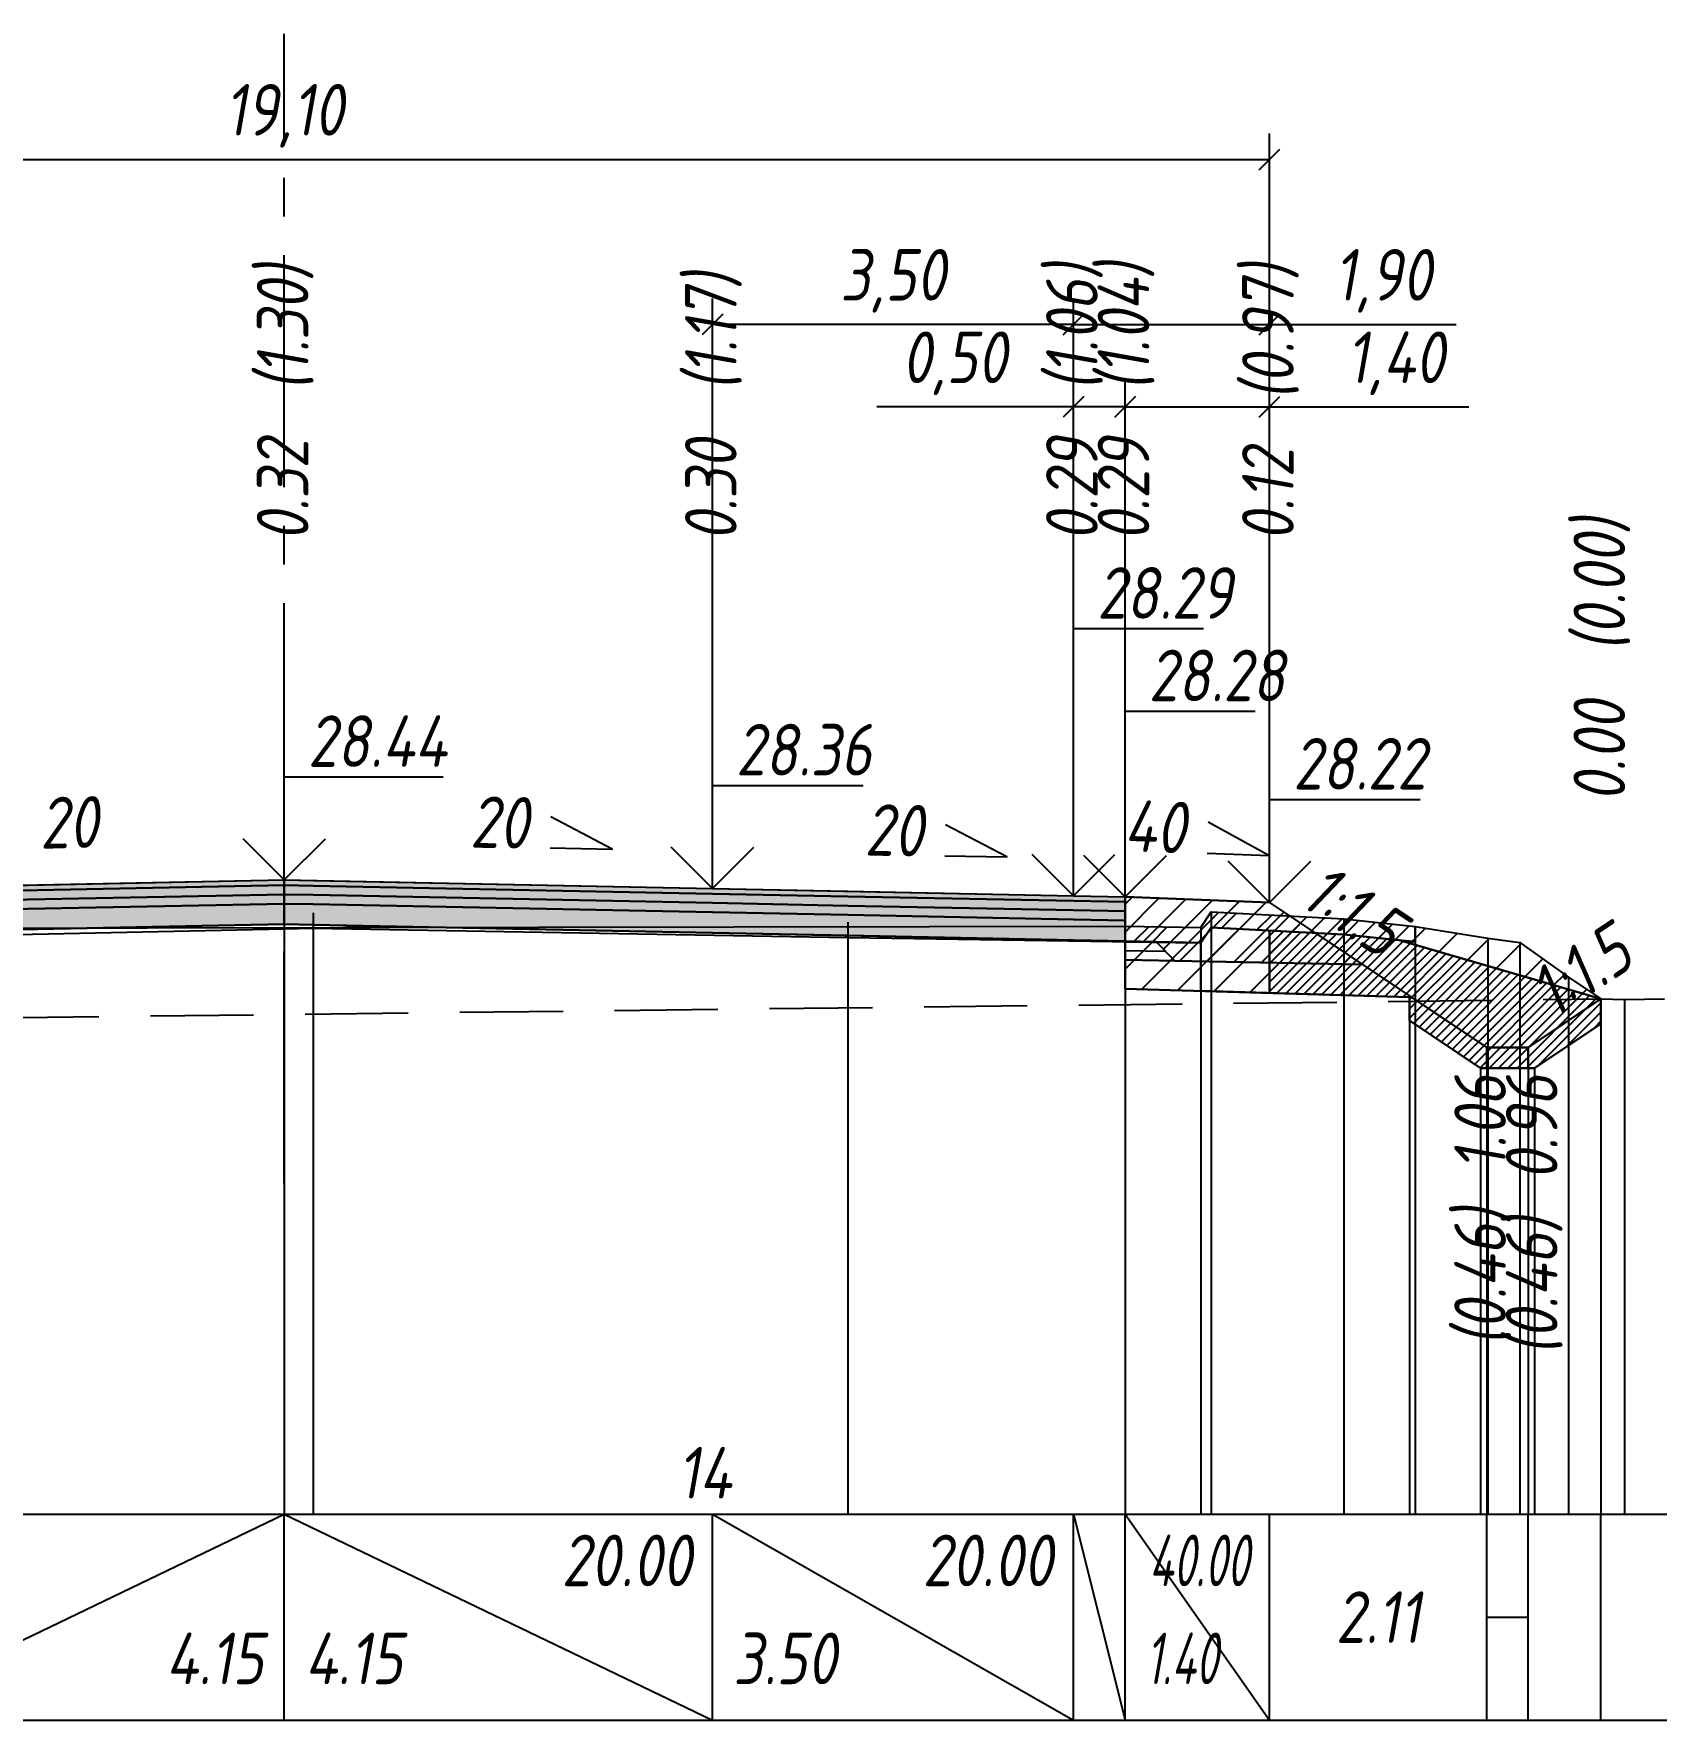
# Model space of a CAD drawing. Extents: x -717 to 1451, y -133302 to 233.
# Drawn here: x 161.1 to 239.8, y -93605 to -93523.2 of the extents above; entities that cross this region are included whole.
import ezdxf
from ezdxf.enums import TextEntityAlignment as Align

# ---------------------------------------------------------------- set-up
doc = ezdxf.new("R2010")
doc.units = 0
doc.linetypes.add('осевая2', pattern=[1.125, 0.75, -0.125, 0.125, -0.125])
doc.linetypes.add('штриховая', pattern=[0.75, 0.5, -0.25])
for name, color, linetype in [('Интерполированный поперечник', 2, 'Continuous'), ('Код_514', 1, 'Continuous'), ('Контур_0', 7, 'Continuous'), ('Контур_2521', 7, 'Continuous'), ('Контур_2564', 7, 'Continuous'), ('Контур_2660', 7, 'Continuous'), ('Контур_2665', 7, 'Continuous'), ('Контур_400', 7, 'Continuous'), ('Контур_508', 7, 'Continuous'), ('Контур_512', 7, 'Continuous'), ('Контур_513', 7, 'Continuous'), ('Контур_818', 7, 'Continuous'), ('Красный поперечник', 1, 'Continuous'), ('Объём_2501', 7, 'Continuous'), ('Объём_2564', 7, 'Continuous'), ('Объём_2650', 7, 'Continuous'), ('Объём_2660', 7, 'Continuous'), ('Объём_2663', 7, 'Continuous'), ('Объём_2664', 7, 'Continuous'), ('Объём_2665', 7, 'Continuous'), ('Ось', 1, 'осевая2'), ('Откосы', 7, 'Continuous'), ('Отметки покрытия', 7, 'Continuous'), ('Рабочие отметки', 7, 'Continuous'), ('Рабочие отметки доп.', 7, 'Continuous'), ('Слои выравнивания', 7, 'Continuous'), ('Таблица', 7, 'Continuous'), ('Уклоны проезжей части', 7, 'Continuous'), ('Черный поперечник', 3, 'Continuous')]:
    doc.layers.add(name, color=color, linetype=linetype)
for name, color, linetype, true_color in [('Контур_2540', 2, 'Continuous', 0xffff00), ('Контур_2560', 2, 'Continuous', 0xffff00), ('Контур_2561', 7, 'Continuous', 0xff8040), ('Контур_2562', 3, 'Continuous', 0x00ff00), ('Контур_2563', 7, 'Continuous', 0xff8000), ('Контур_2570', 7, 'Continuous', 0x80ff00), ('Контур_2583', 3, 'Continuous', 0x00ff00), ('Контур_2584', 3, 'Continuous', 0x00ff00), ('Контур_2725', 7, 'Continuous', 0x323232), ('Контур_2736', 4, 'Continuous', 0x00ffff), ('Контур_2737', 4, 'Continuous', 0x00ffff), ('Контур_2738', 4, 'Continuous', 0x00ffff), ('Контур_2739', 4, 'Continuous', 0x00ffff), ('Контур_2741', 4, 'Continuous', 0x00ffff), ('Контур_2742', 4, 'Continuous', 0x00ffff), ('Контур_2743', 4, 'Continuous', 0x00ffff), ('Контур_2744', 7, 'Continuous', 0xa4ffff), ('Контур_2745', 7, 'Continuous', 0xa4ffff), ('Контур_2747', 4, 'Continuous', 0x00ffff), ('Контур_2748', 4, 'Continuous', 0x00ffff), ('Контур_2749', 4, 'Continuous', 0x00ffff), ('Контур_2750', 4, 'Continuous', 0x00ffff), ('Контур_2751', 4, 'Continuous', 0x00ffff), ('Контур_2752', 4, 'Continuous', 0x00ffff), ('Контур_2760', 7, 'Continuous', 0x323232), ('Контур_2761', 7, 'Continuous', 0x323232), ('Контур_2762', 7, 'Continuous', 0x323232), ('Контур_2763', 7, 'Continuous', 0x323232), ('Контур_402', 7, 'Continuous', 0xff6464), ('Контур_703', 4, 'Continuous', 0x00ffff), ('Контур_705', 4, 'Continuous', 0x00ffff), ('Контур_707', 4, 'Continuous', 0x00ffff), ('Контур_720', 131, 'Continuous', 0xaaffff), ('Объём_2520', 7, 'Continuous', 0x80ffff), ('Объём_2540', 2, 'Continuous', 0xffff00), ('Объём_2560', 2, 'Continuous', 0xffff00), ('Объём_2561', 7, 'Continuous', 0xff8040), ('Объём_2562', 3, 'Continuous', 0x00ff00), ('Объём_2563', 7, 'Continuous', 0xff8000), ('Объём_2570', 7, 'Continuous', 0x80ff00), ('Объём_2583', 3, 'Continuous', 0x00ff00), ('Объём_2584', 3, 'Continuous', 0x00ff00), ('Объём_2594', 3, 'Continuous', 0x00ff00), ('Объём_2598', 3, 'Continuous', 0x00ff00), ('Объём_2600', 7, 'Continuous', 0x808000), ('Объём_2620', 2, 'Continuous', 0xffff00), ('Объём_2746', 2, 'Continuous', 0xffff00)]:
    doc.layers.add(name, color=color, linetype=linetype, true_color=true_color)
doc.styles.get("Standard").update_dxf_attribs({"font": 'txt', "height": 2.5})
doc.styles.add('М', font='romand.shx', dxfattribs={"width": 0.8, "oblique": 10, "height": 2.5})
doc.dimstyles.new('ISO-25', dxfattribs={"dimtxt": 2.5, "dimasz": 2.5, "dimexe": 1.25, "dimexo": 0.625, "dimtad": 1, "dimtxsty": 'Standard', "dimcen": 2.5, "dimadec": 0, "dimazin": 0, "dimtfac": 1, "dimtmove": 0, "dimatfit": 3, "dimfxl": 1, "dimarcsym": 0})

# ---------------------------------------------------------------- blocks, each defined once
blk = doc.blocks.new('_Oblique')
at = {"color": 0, "linetype": 'ByBlock', "lineweight": -2}
blk.add_line((-0.5, -0.5), (0.5, 0.5), dxfattribs=at)
blk = doc.blocks.new('*D1843')
at = {"color": 0, "lineweight": -2, "transparency": 16777216}
for p, q in [((214.033, -93564.512), (214.033, -93540.072)), ((221.033, -93564.792), (221.033, -93540.072)), ((214.033, -93541.322), (221.033, -93541.322)), ((221.033, -93541.322), (230.689, -93541.322))]:
    blk.add_line(p, q, dxfattribs=at)
at = {"layer": 'Defpoints', "color": 0, "transparency": 16777216}
for p in [(221.033, -93541.322), (214.033, -93565.137), (221.033, -93565.417)]:
    blk.add_point(p, dxfattribs=at)
at = {"color": 0, "lineweight": -2, "transparency": 16777216, "rotation": 180}
blk.add_blockref('_Oblique', (214.033, -93541.322), dxfattribs=at)
at = {"color": 0, "lineweight": -2, "transparency": 16777216}
blk.add_blockref('_Oblique', (221.033, -93541.322), dxfattribs=at)
at = {"color": 0, "transparency": 16777216, "insert": (227.149, -93539.209), "char_height": 2.5, "width": 8.75, "attachment_point": 5, "style": 'М'}
blk.add_mtext('1,40', dxfattribs=at)
blk = doc.blocks.new('*D1845')
at = {"color": 0, "lineweight": -2, "transparency": 16777216}
for p, q in [((211.533, -93564.462), (211.533, -93540.072)), ((214.033, -93564.512), (214.033, -93540.072)), ((211.533, -93541.322), (202.007, -93541.322)), ((214.033, -93541.322), (211.533, -93541.322))]:
    blk.add_line(p, q, dxfattribs=at)
at = {"layer": 'Defpoints', "color": 0, "transparency": 16777216}
for p in [(214.033, -93541.322), (211.533, -93565.087), (214.033, -93565.137)]:
    blk.add_point(p, dxfattribs=at)
at = {"color": 0, "lineweight": -2, "transparency": 16777216, "rotation": 180}
blk.add_blockref('_Oblique', (211.533, -93541.322), dxfattribs=at)
at = {"color": 0, "lineweight": -2, "transparency": 16777216}
blk.add_blockref('_Oblique', (214.033, -93541.322), dxfattribs=at)
at = {"color": 0, "transparency": 16777216, "insert": (205.768, -93539.209), "char_height": 2.5, "width": 9.16667, "attachment_point": 5, "style": 'М'}
blk.add_mtext('0,50', dxfattribs=at)
blk = doc.blocks.new('*D1847')
at = {"color": 0, "lineweight": -2, "transparency": 16777216}
for p, q in [((194.033, -93564.112), (194.033, -93536.072)), ((211.533, -93564.462), (211.533, -93536.072)), ((211.533, -93537.322), (194.033, -93537.322))]:
    blk.add_line(p, q, dxfattribs=at)
at = {"layer": 'Defpoints', "color": 0, "transparency": 16777216}
for p in [(194.033, -93537.322), (194.033, -93564.737), (211.533, -93565.087)]:
    blk.add_point(p, dxfattribs=at)
at = {"color": 0, "lineweight": -2, "transparency": 16777216, "rotation": 180}
blk.add_blockref('_Oblique', (194.033, -93537.322), dxfattribs=at)
at = {"color": 0, "lineweight": -2, "transparency": 16777216}
blk.add_blockref('_Oblique', (211.533, -93537.322), dxfattribs=at)
at = {"color": 0, "transparency": 16777216, "insert": (202.783, -93535.209), "char_height": 2.5, "width": 9.58333, "attachment_point": 5, "style": 'М'}
blk.add_mtext('3,50', dxfattribs=at)
blk = doc.blocks.new('*D1848')
at = {"color": 0, "lineweight": -2, "transparency": 16777216}
for p, q in [((211.533, -93564.462), (211.533, -93536.072)), ((221.033, -93564.792), (221.033, -93536.072)), ((211.533, -93537.322), (221.033, -93537.322)), ((221.033, -93537.322), (230.078, -93537.322))]:
    blk.add_line(p, q, dxfattribs=at)
at = {"layer": 'Defpoints', "color": 0, "transparency": 16777216}
for p in [(211.533, -93537.322), (211.533, -93565.087), (221.033, -93565.417)]:
    blk.add_point(p, dxfattribs=at)
at = {"color": 0, "lineweight": -2, "transparency": 16777216, "rotation": 180}
blk.add_blockref('_Oblique', (211.533, -93537.322), dxfattribs=at)
at = {"color": 0, "lineweight": -2, "transparency": 16777216}
blk.add_blockref('_Oblique', (221.033, -93537.322), dxfattribs=at)
at = {"color": 0, "transparency": 16777216, "insert": (226.538, -93535.209), "char_height": 2.5, "width": 8.75, "attachment_point": 5, "style": 'М'}
blk.add_mtext('1,90', dxfattribs=at)
blk = doc.blocks.new('*D1850')
at = {"color": 0, "lineweight": -2, "transparency": 16777216}
for p, q in [((125.533, -93564.792), (125.533, -93528.072)), ((221.033, -93564.792), (221.033, -93528.072)), ((125.533, -93529.322), (221.033, -93529.322))]:
    blk.add_line(p, q, dxfattribs=at)
at = {"layer": 'Defpoints', "color": 0, "transparency": 16777216}
for p in [(221.033, -93529.322), (125.533, -93565.417), (221.033, -93565.417)]:
    blk.add_point(p, dxfattribs=at)
at = {"color": 0, "lineweight": -2, "transparency": 16777216, "rotation": 180}
blk.add_blockref('_Oblique', (125.533, -93529.322), dxfattribs=at)
at = {"color": 0, "lineweight": -2, "transparency": 16777216}
blk.add_blockref('_Oblique', (221.033, -93529.322), dxfattribs=at)
at = {"color": 0, "transparency": 16777216, "insert": (173.283, -93527.209), "char_height": 2.5, "width": 10.41667, "attachment_point": 5, "style": 'М'}
blk.add_mtext('19,10', dxfattribs=at)

msp = doc.modelspace()

# ---------------------------------------------------------------- hatches: boundary and pattern name
at = {"layer": 'Объём_2563'}
h = msp.add_hatch(dxfattribs=at)
h.set_pattern_fill('ANSI31', color=256, scale=0.3)
h.paths.add_polyline_path([(216.451, -93568.172), (215.533, -93567.254), (214.033, -93567.224), (214.033, -93565.074), (221.033, -93565.354), (225.533, -93568.354)])
at = {"layer": 'Объём_2570'}
h = msp.add_hatch(dxfattribs=at)
h.set_pattern_fill('ANSI31', color=256, scale=0.2)
h.paths.add_polyline_path([(224.639, -93566.9), (218.206, -93566.557), (217.706, -93567.307), (214.033, -93567.224), (214.033, -93566.502), (217.706, -93566.557), (218.206, -93565.807), (224.639, -93566.15), (228.084, -93566.512), (228.084, -93567.262)])
at = {"layer": 'Объём_2600'}
h = msp.add_hatch(dxfattribs=at)
h.set_pattern_fill('ANSI31', color=6, scale=0.4)
h.paths.add_polyline_path([(221.033, -93566.708), (221.033, -93569.742), (214.033, -93569.532), (214.033, -93567.252), (217.706, -93567.307), (218.206, -93566.557)])
h = msp.add_hatch(dxfattribs=at)
h.set_pattern_fill('ANSI31', color=6, scale=0.4)
h.paths.add_polyline_path([(231.613, -93567.076), (233.161, -93567.286), (235.519, -93568.977), (237.091, -93570.026), (227.313, -93567.181), (228.084, -93567.262), (228.084, -93566.512)])
at = {"layer": 'Объём_2620'}
h = msp.add_hatch(dxfattribs=at)
h.set_pattern_fill('ANSI31', color=2, scale=0.1)
h.paths.add_polyline_path([(224.639, -93566.9), (227.314, -93567.181), (237.093, -93570.026), (237.093, -93571.228), (233.869, -93573.377), (231.264, -93573.377), (227.817, -93571.079), (227.817, -93569.945), (221.033, -93569.742), (221.033, -93566.708)])
at = {"layer": 'Слои выравнивания'}
for color, points in [(2, [(138.183, -93564.961), (152.533, -93564.674), (173.283, -93564.259), (173.283, -93564.509), (152.533, -93564.924), (138.183, -93565.211)]), (3, [(138.183, -93565.211), (152.533, -93564.924), (173.283, -93564.509), (173.283, -93564.959), (152.533, -93565.374), (138.183, -93565.661)]), (2, [(173.283, -93564.259), (174.679, -93564.287), (194.033, -93564.674), (200.6, -93564.805), (211.533, -93565.024), (214.033, -93565.074), (214.033, -93565.324), (211.533, -93565.274), (200.6, -93565.055), (194.033, -93564.924), (174.679, -93564.537), (173.283, -93564.509)]), (3, [(173.283, -93564.509), (174.679, -93564.537), (194.033, -93564.924), (200.6, -93565.055), (211.533, -93565.274), (214.033, -93565.324), (214.033, -93565.774), (211.533, -93565.724), (200.6, -93565.505), (194.033, -93565.374), (174.679, -93564.987), (173.283, -93564.959)]), (4, [(138.183, -93565.661), (152.533, -93565.374), (173.283, -93564.959), (173.283, -93565.409), (152.533, -93565.824), (138.183, -93566.111)]), (4, [(173.283, -93564.959), (174.679, -93564.987), (194.033, -93565.374), (200.6, -93565.505), (211.533, -93565.724), (214.033, -93565.774), (214.033, -93566.224), (211.533, -93566.174), (200.6, -93565.955), (194.033, -93565.824), (174.679, -93565.437), (173.283, -93565.409)]), (5, [(138.183, -93566.111), (152.533, -93565.824), (173.283, -93565.409), (173.283, -93566.409), (152.533, -93566.824), (138.183, -93567.111)]), (5, [(173.283, -93565.409), (174.679, -93565.437), (194.033, -93565.824), (200.6, -93565.955), (211.533, -93566.174), (214.033, -93566.224), (214.033, -93567.224), (211.533, -93567.174), (200.6, -93566.955), (194.033, -93566.824), (174.679, -93566.437), (173.283, -93566.409)])]:
    msp.add_hatch(color=color, dxfattribs=at).paths.add_polyline_path(points)

# ---------------------------------------------------------------- linework, layer by layer
at = {"layer": 'Интерполированный поперечник', "linetype": 'штриховая', "ltscale": 10, "flags": 128}
msp.add_lwpolyline([(114.299, -93571.465), (237.093, -93570.026)], dxfattribs=at)
at = {"layer": 'Код_514'}
for p, q in [((152.533, -93605), (173.283, -93595)), ((173.283, -93605), (173.283, -93595)), ((173.283, -93595), (194.033, -93605)), ((194.033, -93605), (194.033, -93595)), ((194.033, -93595), (211.533, -93605)), ((211.533, -93605), (211.533, -93595)), ((211.533, -93595), (214.033, -93605)), ((214.033, -93605), (214.033, -93595)), ((214.033, -93595), (221.033, -93605)), ((221.033, -93605), (221.033, -93595)), ((231.567, -93605), (231.567, -93595)), ((233.567, -93605), (233.567, -93595)), ((237.093, -93605), (237.093, -93595)), ((231.567, -93600), (233.567, -93600))]:
    msp.add_line(p, q, dxfattribs=at)
at = {"layer": 'Контур_0', "flags": 128}
for points in [[(221.033, -93565.354), (221.033, -93565.354), (221.033, -93565.354), (221.033, -93565.354), (221.033, -93565.354), (221.033, -93565.354), (221.033, -93565.354), (221.033, -93565.354), (221.033, -93565.354), (221.033, -93565.354), (221.033, -93565.354), (221.033, -93565.354), (221.033, -93565.354), (221.033, -93565.354), (221.033, -93565.354), (231.567, -93572.377)], [(221.033, -93565.354), (221.033, -93565.354), (221.033, -93565.354), (221.033, -93565.354), (221.033, -93565.354), (221.033, -93565.354), (221.033, -93565.354), (221.033, -93565.354), (221.033, -93565.354), (221.033, -93565.354), (221.033, -93565.354), (221.033, -93565.354), (221.033, -93565.354), (221.033, -93565.354), (221.033, -93565.354), (231.567, -93572.377), (233.567, -93572.377), (237.093, -93570.026), (237.093, -93570.026), (237.093, -93570.026), (237.093, -93570.026), (237.093, -93570.026), (237.093, -93570.026), (237.093, -93570.026), (237.093, -93570.026), (237.093, -93570.026), (237.093, -93570.026), (237.093, -93570.026), (237.093, -93570.026), (237.093, -93570.026)], [(214.033, -93568.124), (214.033, -93567.224), (215.533, -93567.254), (216.451, -93568.172), (214.033, -93568.124), (214.033, -93568.124)], [(214.033, -93567.224), (215.533, -93567.254), (216.451, -93568.172), (225.533, -93568.354)]]:
    msp.add_lwpolyline(points, dxfattribs=at)
at = {"layer": 'Контур_2521', "color": 250, "flags": 128}
msp.add_lwpolyline([(214.033, -93567.674), (215.992, -93567.713)], dxfattribs=at)
at = {"layer": 'Контур_2540', "flags": 128}
msp.add_lwpolyline([(214.033, -93568.124), (225.533, -93568.354), (227.817, -93569.877), (227.817, -93569.945), (214.033, -93569.532), (214.033, -93568.124), (214.033, -93568.124)], dxfattribs=at)
at = {"layer": 'Контур_2560', "flags": 128}
msp.add_lwpolyline([(214.033, -93565.074), (221.033, -93565.354), (221.033, -93565.354), (221.033, -93565.354)], dxfattribs=at)
at = {"layer": 'Контур_2561', "flags": 128}
msp.add_lwpolyline([(214.033, -93565.074), (214.033, -93565.074), (221.033, -93565.354), (221.033, -93565.354), (214.033, -93565.074)], dxfattribs=at)
at = {"layer": 'Контур_2562', "flags": 128}
msp.add_lwpolyline([(221.033, -93565.354), (221.033, -93565.354), (221.033, -93565.354), (221.033, -93565.354), (221.033, -93565.354)], dxfattribs=at)
at = {"layer": 'Контур_2563', "flags": 128}
msp.add_lwpolyline([(216.451, -93568.172), (215.533, -93567.254), (214.033, -93567.224), (214.033, -93565.074), (221.033, -93565.354), (225.533, -93568.354), (216.451, -93568.172), (216.451, -93568.172)], dxfattribs=at)
at = {"layer": 'Контур_2564', "flags": 128}
msp.add_lwpolyline([(214.033, -93565.074), (221.033, -93565.354)], dxfattribs=at)
at = {"layer": 'Контур_2570', "flags": 128}
msp.add_lwpolyline([(138.183, -93567.371), (173.283, -93566.628), (174.679, -93566.598), (200.6, -93567.05), (217.706, -93567.307), (218.206, -93566.557), (224.639, -93566.9), (228.084, -93567.262), (228.084, -93566.512), (231.613, -93567.076), (233.161, -93567.286), (235.519, -93568.977), (237.091, -93570.026), (238.236, -93570.061), (240.176, -93570.024)], dxfattribs=at)
at = {"layer": 'Контур_2583', "flags": 128}
for points in [[(231.567, -93572.377), (227.817, -93569.877), (227.817, -93571.079), (231.264, -93573.377), (231.567, -93573.377), (231.567, -93572.377)], [(237.093, -93571.228), (237.093, -93570.026), (233.567, -93572.377), (233.567, -93573.377), (233.869, -93573.377), (237.093, -93571.228)]]:
    msp.add_lwpolyline(points, dxfattribs=at)
at = {"layer": 'Контур_2584', "flags": 128}
msp.add_lwpolyline([(231.567, -93572.377), (231.567, -93573.377), (233.567, -93573.377), (233.567, -93572.377), (231.567, -93572.377)], dxfattribs=at)
at = {"layer": 'Контур_2660', "flags": 128}
msp.add_lwpolyline([(214.033, -93569.532), (227.817, -93569.945)], dxfattribs=at)
at = {"layer": 'Контур_2665', "flags": 128}
msp.add_lwpolyline([(221.033, -93565.354), (221.033, -93565.354)], dxfattribs=at)
at = {"layer": 'Контур_2725', "flags": 128}
msp.add_lwpolyline([(138.183, -93567.111), (152.533, -93566.824), (173.283, -93566.409), (174.679, -93566.437), (194.033, -93566.824), (200.6, -93566.955), (211.533, -93567.174), (214.033, -93567.224)], dxfattribs=at)
at = {"layer": 'Контур_2736', "flags": 128}
msp.add_lwpolyline([(221.033, -93565.354), (221.033, -93565.354)], dxfattribs=at)
at = {"layer": 'Контур_2737', "flags": 128}
msp.add_lwpolyline([(221.033, -93565.354), (221.033, -93565.354)], dxfattribs=at)
at = {"layer": 'Контур_2738', "flags": 128}
msp.add_lwpolyline([(221.033, -93565.354), (221.033, -93565.354)], dxfattribs=at)
at = {"layer": 'Контур_2739', "flags": 128}
msp.add_lwpolyline([(221.033, -93565.354), (221.033, -93565.354)], dxfattribs=at)
at = {"layer": 'Контур_2741', "flags": 128}
msp.add_lwpolyline([(237.093, -93570.026), (237.093, -93570.026)], dxfattribs=at)
at = {"layer": 'Контур_2742', "flags": 128}
msp.add_lwpolyline([(237.093, -93570.026), (237.093, -93570.026)], dxfattribs=at)
at = {"layer": 'Контур_2743', "flags": 128}
msp.add_lwpolyline([(237.093, -93570.026), (237.093, -93570.026)], dxfattribs=at)
at = {"layer": 'Контур_2744', "flags": 128}
msp.add_lwpolyline([(237.093, -93570.026), (237.093, -93570.026)], dxfattribs=at)
msp.add_lwpolyline([(237.093, -93570.026), (237.093, -93570.026)], dxfattribs=at)
msp.add_lwpolyline([(237.093, -93570.026), (237.093, -93570.026)], dxfattribs=at)
msp.add_lwpolyline([(237.093, -93570.026), (237.093, -93570.026)], dxfattribs=at)
msp.add_lwpolyline([(237.093, -93570.026), (237.093, -93570.026)], dxfattribs=at)
msp.add_lwpolyline([(237.093, -93570.026), (237.093, -93570.026)], dxfattribs=at)
at = {"layer": 'Контур_2745', "flags": 128}
msp.add_lwpolyline([(221.033, -93565.354), (221.033, -93565.354)], dxfattribs=at)
msp.add_lwpolyline([(221.033, -93565.354), (221.033, -93565.354)], dxfattribs=at)
msp.add_lwpolyline([(221.033, -93565.354), (221.033, -93565.354)], dxfattribs=at)
msp.add_lwpolyline([(221.033, -93565.354), (221.033, -93565.354)], dxfattribs=at)
msp.add_lwpolyline([(221.033, -93565.354), (221.033, -93565.354)], dxfattribs=at)
msp.add_lwpolyline([(221.033, -93565.354), (221.033, -93565.354)], dxfattribs=at)
at = {"layer": 'Контур_2747', "flags": 128}
msp.add_lwpolyline([(221.033, -93565.354), (221.033, -93565.354)], dxfattribs=at)
at = {"layer": 'Контур_2748', "flags": 128}
msp.add_lwpolyline([(221.033, -93565.354), (221.033, -93565.354)], dxfattribs=at)
at = {"layer": 'Контур_2749', "flags": 128}
msp.add_lwpolyline([(221.033, -93565.354), (221.033, -93565.354)], dxfattribs=at)
at = {"layer": 'Контур_2750', "flags": 128}
msp.add_lwpolyline([(237.093, -93570.026), (237.093, -93570.026)], dxfattribs=at)
at = {"layer": 'Контур_2751', "flags": 128}
msp.add_lwpolyline([(237.093, -93570.026), (237.093, -93570.026)], dxfattribs=at)
at = {"layer": 'Контур_2752', "flags": 128}
msp.add_lwpolyline([(237.093, -93570.026), (237.093, -93570.026)], dxfattribs=at)
at = {"layer": 'Контур_2760', "flags": 128}
msp.add_lwpolyline([(138.183, -93564.961), (152.533, -93564.674), (173.283, -93564.259), (174.679, -93564.287), (194.033, -93564.674), (200.6, -93564.805), (211.533, -93565.024), (214.033, -93565.074)], dxfattribs=at)
at = {"layer": 'Контур_2761', "flags": 128}
msp.add_lwpolyline([(138.183, -93565.211), (152.533, -93564.924), (173.283, -93564.509), (174.679, -93564.537), (194.033, -93564.924), (200.6, -93565.055), (211.533, -93565.274), (214.033, -93565.324)], dxfattribs=at)
at = {"layer": 'Контур_2762', "flags": 128}
msp.add_lwpolyline([(138.183, -93565.661), (152.533, -93565.374), (173.283, -93564.959), (174.679, -93564.987), (194.033, -93565.374), (200.6, -93565.505), (211.533, -93565.724), (214.033, -93565.774)], dxfattribs=at)
at = {"layer": 'Контур_2763', "flags": 128}
msp.add_lwpolyline([(138.183, -93566.111), (152.533, -93565.824), (173.283, -93565.409), (174.679, -93565.437), (194.033, -93565.824), (200.6, -93565.955), (211.533, -93566.174), (214.033, -93566.224)], dxfattribs=at)
at = {"layer": 'Контур_400', "flags": 128}
for points in [[(132.533, -93565.074), (135.033, -93565.024), (135.033, -93565.024), (135.033, -93565.024), (135.033, -93565.024), (135.033, -93565.024), (135.033, -93565.024), (152.533, -93564.674), (173.283, -93564.259)], [(173.283, -93564.259), (194.033, -93564.674), (211.533, -93565.024), (211.533, -93565.024), (211.533, -93565.024), (211.533, -93565.024), (211.533, -93565.024), (211.533, -93565.024), (214.033, -93565.074)]]:
    msp.add_lwpolyline(points, dxfattribs=at)
at = {"layer": 'Контур_402', "flags": 128}
msp.add_lwpolyline([(118.641, -93569.948), (138.183, -93569.362), (138.183, -93567.111), (173.283, -93566.409), (214.033, -93567.224), (214.033, -93569.532), (227.817, -93569.945)], dxfattribs=at)
at = {"layer": 'Контур_508', "flags": 128}
msp.add_lwpolyline([(105, -93572.291), (105.314, -93572.5), (105.314, -93573.702), (108.761, -93576), (109.064, -93576), (111.064, -93576), (111.367, -93576), (114.814, -93573.702), (114.814, -93572.5), (118.641, -93569.948), (138.183, -93569.362), (138.183, -93567.111), (173.283, -93566.409), (214.033, -93567.224), (214.033, -93569.532), (227.817, -93569.945), (227.817, -93571.079), (231.264, -93573.377), (231.567, -93573.377), (233.567, -93573.377), (233.869, -93573.377), (237.093, -93571.228)], dxfattribs=at)
at = {"layer": 'Контур_512', "flags": 128}
msp.add_lwpolyline([(214.033, -93569.532), (227.817, -93569.945), (227.817, -93571.079), (231.264, -93573.377), (231.567, -93573.377), (233.567, -93573.377), (233.869, -93573.377), (237.093, -93571.228)], dxfattribs=at)
at = {"layer": 'Контур_513', "flags": 128}
msp.add_lwpolyline([(105, -93572.291), (105.314, -93572.5), (105.314, -93573.702), (108.761, -93576), (109.064, -93576), (111.064, -93576), (111.367, -93576), (114.814, -93573.702), (114.814, -93572.5), (118.641, -93569.948), (138.183, -93569.362), (138.183, -93567.111), (173.283, -93566.409), (214.033, -93567.224), (214.033, -93569.532), (227.817, -93569.945), (227.817, -93571.079), (231.264, -93573.377), (231.567, -93573.377), (233.567, -93573.377), (233.869, -93573.377), (237.093, -93571.228)], dxfattribs=at)
at = {"layer": 'Контур_703', "flags": 128}
for points in [[(221.033, -93565.354), (221.033, -93565.354)], [(221.033, -93565.354), (231.567, -93572.377)]]:
    msp.add_lwpolyline(points, dxfattribs=at)
at = {"layer": 'Контур_705', "flags": 128}
msp.add_lwpolyline([(221.033, -93565.354), (221.033, -93565.354)], dxfattribs=at)
at = {"layer": 'Контур_707', "flags": 128}
msp.add_lwpolyline([(233.567, -93572.377), (237.093, -93570.026)], dxfattribs=at)
at = {"layer": 'Контур_720', "flags": 128}
msp.add_lwpolyline([(231.567, -93572.377), (233.567, -93572.377)], dxfattribs=at)
at = {"layer": 'Контур_818', "flags": 128}
msp.add_lwpolyline([(105, -93573.041), (106.435, -93573.085), (106.435, -93573.085), (113.222, -93571.539), (113.786, -93571.993), (114.299, -93572.215), (132.72, -93567.484), (138.183, -93567.371), (173.283, -93566.628), (174.679, -93566.598), (200.6, -93567.05), (217.706, -93567.307), (218.206, -93566.557), (224.639, -93566.9), (228.084, -93567.262), (228.084, -93566.512), (231.613, -93567.076), (233.161, -93567.286), (235.519, -93568.977), (237.091, -93570.026), (237.093, -93570.027)], dxfattribs=at)
at = {"layer": 'Красный поперечник'}
for p, q in [((152.533, -93564.674), (173.283, -93564.259)), ((173.283, -93564.259), (194.033, -93564.674)), ((194.033, -93564.674), (211.533, -93565.024)), ((211.533, -93565.024), (214.033, -93565.074)), ((214.033, -93565.074), (221.033, -93565.354)), ((221.033, -93565.354), (231.567, -93572.377)), ((214.033, -93569.532), (214.033, -93595)), ((227.817, -93569.945), (227.817, -93595)), ((233.567, -93572.377), (237.093, -93570.026)), ((227.817, -93571.079), (227.817, -93595)), ((237.093, -93571.228), (237.093, -93595)), ((231.567, -93572.377), (233.567, -93572.377)), ((231.264, -93573.377), (231.264, -93595)), ((231.567, -93573.377), (231.567, -93595)), ((233.567, -93573.377), (233.567, -93595)), ((233.869, -93573.377), (233.869, -93595))]:
    msp.add_line(p, q, dxfattribs=at)
at = {"layer": 'Объём_2501', "flags": 128}
for points in [[(132.533, -93565.074), (135.033, -93565.024), (135.033, -93565.024), (135.033, -93565.024), (135.033, -93565.024), (135.033, -93565.024), (135.033, -93565.024), (152.533, -93564.674), (173.283, -93564.259)], [(173.283, -93564.259), (194.033, -93564.674), (211.533, -93565.024), (211.533, -93565.024), (211.533, -93565.024), (211.533, -93565.024), (211.533, -93565.024), (211.533, -93565.024), (214.033, -93565.074)]]:
    msp.add_lwpolyline(points, dxfattribs=at)
at = {"layer": 'Объём_2520', "color": 250, "flags": 128}
msp.add_lwpolyline([(214.033, -93568.124), (214.033, -93567.224), (215.533, -93567.254), (216.451, -93568.172), (214.033, -93568.124), (214.033, -93568.124)], dxfattribs=at)
at = {"layer": 'Объём_2540', "flags": 128}
msp.add_lwpolyline([(214.033, -93568.124), (225.533, -93568.354), (227.817, -93569.877), (227.817, -93569.945), (214.033, -93569.532), (214.033, -93568.124), (214.033, -93568.124)], dxfattribs=at)
at = {"layer": 'Объём_2560', "flags": 128}
msp.add_lwpolyline([(214.033, -93565.074), (221.033, -93565.354), (221.033, -93565.354), (221.033, -93565.354)], dxfattribs=at)
at = {"layer": 'Объём_2561', "flags": 128}
msp.add_lwpolyline([(214.033, -93565.074), (214.033, -93565.074), (221.033, -93565.354), (221.033, -93565.354), (214.033, -93565.074)], dxfattribs=at)
at = {"layer": 'Объём_2562', "flags": 128}
msp.add_lwpolyline([(221.033, -93565.354), (221.033, -93565.354), (221.033, -93565.354), (221.033, -93565.354), (221.033, -93565.354)], dxfattribs=at)
at = {"layer": 'Объём_2563', "color": 250, "flags": 128}
msp.add_lwpolyline([(216.451, -93568.172), (215.533, -93567.254), (214.033, -93567.224), (214.033, -93565.074), (221.033, -93565.354), (225.533, -93568.354), (216.451, -93568.172), (216.451, -93568.172)], dxfattribs=at)
at = {"layer": 'Объём_2564', "flags": 128}
msp.add_lwpolyline([(214.033, -93565.074), (221.033, -93565.354)], dxfattribs=at)
at = {"layer": 'Объём_2570', "flags": 128}
msp.add_lwpolyline([(224.639, -93566.9), (218.206, -93566.557), (217.706, -93567.307), (214.033, -93567.224), (214.033, -93567.224), (214.033, -93567.224), (214.033, -93566.502), (214.033, -93566.502), (214.033, -93566.502), (217.706, -93566.557), (218.206, -93565.807), (224.639, -93566.15), (228.084, -93566.512), (228.084, -93567.262), (224.639, -93566.9), (224.639, -93566.9)], dxfattribs=at)
at = {"layer": 'Объём_2583', "flags": 128}
for points in [[(231.567, -93572.377), (227.817, -93569.877), (227.817, -93571.079), (231.264, -93573.377), (231.567, -93573.377), (231.567, -93572.377)], [(237.093, -93571.228), (237.093, -93570.026), (233.567, -93572.377), (233.567, -93573.377), (233.869, -93573.377), (237.093, -93571.228)]]:
    msp.add_lwpolyline(points, dxfattribs=at)
at = {"layer": 'Объём_2584', "flags": 128}
msp.add_lwpolyline([(231.567, -93572.377), (231.567, -93573.377), (233.567, -93573.377), (233.567, -93572.377), (231.567, -93572.377)], dxfattribs=at)
at = {"layer": 'Объём_2594', "flags": 128}
for points in [[(227.817, -93569.877), (231.567, -93572.377)], [(233.567, -93572.377), (237.093, -93570.026)]]:
    msp.add_lwpolyline(points, dxfattribs=at)
at = {"layer": 'Объём_2598', "flags": 128}
msp.add_lwpolyline([(231.567, -93572.377), (233.567, -93572.377)], dxfattribs=at)
at = {"layer": 'Объём_2620', "flags": 128}
msp.add_lwpolyline([(224.639, -93566.9), (227.314, -93567.181), (237.093, -93570.026), (237.093, -93571.228), (233.869, -93573.377), (231.264, -93573.377), (227.817, -93571.079), (227.817, -93569.945), (221.033, -93569.742), (221.033, -93566.708), (224.639, -93566.9), (224.639, -93566.9)], dxfattribs=at)
at = {"layer": 'Объём_2650', "color": 6, "flags": 128}
for points in [[(221.033, -93566.708), (221.033, -93569.742), (214.033, -93569.532), (214.033, -93567.252), (217.706, -93567.307), (218.206, -93566.557), (221.033, -93566.708), (221.033, -93566.708)], [(231.613, -93567.076), (233.161, -93567.286), (235.519, -93568.977), (237.091, -93570.026), (227.313, -93567.181), (228.084, -93567.262), (228.084, -93566.512), (231.613, -93567.076), (231.613, -93567.076)]]:
    msp.add_lwpolyline(points, dxfattribs=at)
at = {"layer": 'Объём_2660', "flags": 128}
msp.add_lwpolyline([(214.033, -93569.532), (227.817, -93569.945)], dxfattribs=at)
at = {"layer": 'Объём_2663', "flags": 128}
for points in [[(221.033, -93565.354), (231.567, -93572.377)], [(233.567, -93572.377), (237.093, -93570.026)]]:
    msp.add_lwpolyline(points, dxfattribs=at)
at = {"layer": 'Объём_2664', "flags": 128}
msp.add_lwpolyline([(231.567, -93572.377), (233.567, -93572.377)], dxfattribs=at)
at = {"layer": 'Объём_2665', "flags": 128}
msp.add_lwpolyline([(221.033, -93565.354), (221.033, -93565.354)], dxfattribs=at)
at = {"layer": 'Объём_2746', "flags": 128}
msp.add_lwpolyline([(237.091, -93571.229), (233.869, -93573.377), (231.264, -93573.377), (227.817, -93571.079), (227.817, -93569.945), (217.706, -93569.642), (217.706, -93567.307), (218.206, -93566.557), (223.239, -93566.825), (231.567, -93572.377), (233.567, -93572.377), (237.091, -93570.026), (237.091, -93571.229), (237.091, -93571.229)], dxfattribs=at)
at = {"layer": 'Ось', "ltscale": 15}
msp.add_line((173.283, -93578.971), (173.283, -93523.23), dxfattribs=at)
at = {"layer": 'Откосы', "color": 1, "flags": 128}
for points in [[(186.171, -93562.7), (189.17, -93562.76), (186.201, -93561.2)], [(205.296, -93563.082), (208.295, -93563.142), (205.326, -93561.583)], [(218.007, -93562.955), (221.005, -93563.075), (218.067, -93561.456)]]:
    msp.add_lwpolyline(points, dxfattribs=at)
at = {"layer": 'Отметки покрытия', "color": 1}
for p, q in [((211.533, -93565.024), (211.533, -93552.074)), ((211.533, -93552.074), (217.833, -93552.074)), ((214.033, -93565.074), (214.033, -93556.074)), ((214.033, -93556.074), (220.333, -93556.074)), ((173.283, -93564.259), (173.283, -93559.259)), ((173.283, -93559.259), (180.983, -93559.259)), ((194.033, -93564.674), (194.033, -93559.674)), ((194.033, -93559.674), (201.333, -93559.674)), ((221.033, -93565.354), (221.033, -93560.354)), ((221.033, -93560.354), (228.333, -93560.354)), ((173.283, -93564.259), (171.283, -93562.259)), ((173.283, -93564.259), (175.283, -93562.259)), ((194.033, -93564.674), (192.033, -93562.674)), ((194.033, -93564.674), (196.033, -93562.674)), ((211.533, -93565.024), (209.533, -93563.024)), ((211.533, -93565.024), (213.533, -93563.024)), ((214.033, -93565.074), (212.033, -93563.074)), ((214.033, -93565.074), (216.033, -93563.074)), ((221.033, -93565.354), (219.033, -93563.354)), ((221.033, -93565.354), (223.033, -93563.354))]:
    msp.add_line(p, q, dxfattribs=at)
at = {"layer": 'Слои выравнивания'}
for p, q in [((173.283, -93564.259), (173.283, -93595)), ((214.033, -93565.074), (214.033, -93595))]:
    msp.add_line(p, q, dxfattribs=at)
at = {"layer": 'Слои выравнивания', "color": 2, "flags": 128}
for points in [[(138.183, -93564.961), (152.533, -93564.674), (173.283, -93564.259), (173.283, -93564.509), (152.533, -93564.924), (138.183, -93565.211)], [(173.283, -93564.259), (174.679, -93564.287), (194.033, -93564.674), (200.6, -93564.805), (211.533, -93565.024), (214.033, -93565.074), (214.033, -93565.324), (211.533, -93565.274), (200.6, -93565.055), (194.033, -93564.924), (174.679, -93564.537), (173.283, -93564.509)]]:
    msp.add_lwpolyline(points, close=True, dxfattribs=at)
at = {"layer": 'Слои выравнивания', "color": 3, "flags": 128}
for points in [[(138.183, -93565.211), (152.533, -93564.924), (173.283, -93564.509), (173.283, -93564.959), (152.533, -93565.374), (138.183, -93565.661)], [(173.283, -93564.509), (174.679, -93564.537), (194.033, -93564.924), (200.6, -93565.055), (211.533, -93565.274), (214.033, -93565.324), (214.033, -93565.774), (211.533, -93565.724), (200.6, -93565.505), (194.033, -93565.374), (174.679, -93564.987), (173.283, -93564.959)]]:
    msp.add_lwpolyline(points, close=True, dxfattribs=at)
at = {"layer": 'Слои выравнивания', "color": 4, "flags": 128}
for points in [[(138.183, -93565.661), (152.533, -93565.374), (173.283, -93564.959), (173.283, -93565.409), (152.533, -93565.824), (138.183, -93566.111)], [(173.283, -93564.959), (174.679, -93564.987), (194.033, -93565.374), (200.6, -93565.505), (211.533, -93565.724), (214.033, -93565.774), (214.033, -93566.224), (211.533, -93566.174), (200.6, -93565.955), (194.033, -93565.824), (174.679, -93565.437), (173.283, -93565.409)]]:
    msp.add_lwpolyline(points, close=True, dxfattribs=at)
at = {"layer": 'Слои выравнивания', "color": 5, "flags": 128}
for points in [[(138.183, -93566.111), (152.533, -93565.824), (173.283, -93565.409), (173.283, -93566.409), (152.533, -93566.824), (138.183, -93567.111)], [(173.283, -93565.409), (174.679, -93565.437), (194.033, -93565.824), (200.6, -93565.955), (211.533, -93566.174), (214.033, -93566.224), (214.033, -93567.224), (211.533, -93567.174), (200.6, -93566.955), (194.033, -93566.824), (174.679, -93566.437), (173.283, -93566.409)]]:
    msp.add_lwpolyline(points, close=True, dxfattribs=at)
at = {"layer": 'Таблица'}
for p, q in [((80, -93595), (262.093, -93595)), ((80, -93605), (262.093, -93605))]:
    msp.add_line(p, q, dxfattribs=at)
at = {"layer": 'Черный поперечник', "color": 7}
for p, q in [((173.283, -93565.878), (173.283, -93595)), ((174.679, -93565.848), (174.679, -93595)), ((218.206, -93565.807), (218.206, -93595)), ((224.639, -93566.15), (224.639, -93595)), ((200.6, -93566.3), (200.6, -93595)), ((217.706, -93566.557), (217.706, -93595)), ((228.084, -93566.512), (228.084, -93595)), ((231.613, -93567.076), (231.613, -93595)), ((233.161, -93567.286), (233.161, -93595)), ((235.519, -93568.977), (235.519, -93595)), ((237.091, -93570.026), (237.091, -93595)), ((238.236, -93570.061), (238.236, -93595))]:
    msp.add_line(p, q, dxfattribs=at)
at = {"layer": 'Черный поперечник', "flags": 128}
msp.add_lwpolyline([(138.183, -93566.621), (214.033, -93566.502), (214.033, -93566.502), (214.033, -93566.502), (217.706, -93566.557), (218.206, -93565.807), (224.639, -93566.15), (228.084, -93566.512), (231.613, -93567.076), (233.161, -93567.286), (235.519, -93568.977), (237.091, -93570.026), (238.236, -93570.061), (240.176, -93570.024)], dxfattribs=at)

# ---------------------------------------------------------------- texts
at = {"layer": 'Код_514', "style": 'М', "oblique": 10}
for s, width, p in [('20.00', 0.8, (193.033, -93596)), ('20.00', 0.8, (210.533, -93596)), ('40.00', 0.6, (220.033, -93596))]:
    msp.add_text(s, height=2.5, dxfattribs=dict(at, width=width)).set_placement(p, align=Align.TOP_RIGHT)
at = {"layer": 'Код_514', "style": 'М', "oblique": 10, "width": 0.8}
msp.add_text('2.11', height=2.5, dxfattribs=at).set_placement((226.3, -93600), align=Align.MIDDLE_CENTER)
msp.add_text('4.15', height=2.5, dxfattribs=at).set_placement((172.283, -93604), align=Align.BOTTOM_RIGHT)
at = {"layer": 'Код_514', "style": 'М', "oblique": 10}
for s, width, p in [('4.15', 0.8, (174.283, -93604)), ('3.50', 0.8, (195.033, -93604)), ('1.40', 0.6, (215.033, -93604))]:
    msp.add_text(s, height=2.5, dxfattribs=dict(at, width=width)).set_placement(p, align=Align.BOTTOM_LEFT)
at = {"layer": 'Отметки покрытия', "color": 1, "style": 'М', "oblique": 10, "width": 0.8}
for s, p in [('28.29', (212.674, -93552.343)), ('28.28', (215.174, -93556.343)), ('28.44', (174.424, -93559.528)), ('28.36', (195.174, -93559.943)), ('28.22', (222.174, -93560.623))]:
    msp.add_text(s, height=2.5, dxfattribs=at).set_placement(p, align=Align.BOTTOM_LEFT)
at = {"layer": 'Рабочие отметки', "color": 1, "style": 'М', "oblique": 10, "width": 0.8}
for s, p in [('0.32', (173.205, -93547.824)), ('0.30', (193.955, -93547.824)), ('0.29', (211.455, -93547.824)), ('0.29', (213.955, -93547.824)), ('0.12', (220.955, -93547.824)), ('0.00', (237.015, -93560.457))]:
    msp.add_text(s, height=2.5, rotation=90, dxfattribs=at).set_placement(p, align=Align.MIDDLE_LEFT)
for s, p in [('1.06', (231.239, -93573.723)), ('0.96', (233.739, -93573.723))]:
    msp.add_text(s, height=2.5, rotation=90, dxfattribs=at).set_placement(p, align=Align.MIDDLE_RIGHT)
at = {"layer": 'Рабочие отметки доп.', "color": 1, "style": 'М', "oblique": 10, "width": 0.8}
for s, p in [('(1.30)', (173.205, -93540.524)), ('(1.06)', (211.455, -93540.524)), ('(1.04)', (213.955, -93540.524)), ('(0.97)', (220.955, -93540.974)), ('(1.17)', (193.955, -93540.524)), ('(0.00)', (237.015, -93553.157))]:
    msp.add_text(s, height=2.5, rotation=90, dxfattribs=at).set_placement(p, align=Align.MIDDLE_LEFT)
for p in [(231.239, -93580.158), (233.739, -93580.608)]:
    msp.add_text('(0.46)', height=2.5, rotation=90, dxfattribs=at).set_placement(p, align=Align.MIDDLE_RIGHT)
at = {"layer": 'Слои выравнивания', "style": 'М', "oblique": 10, "width": 0.8}
msp.add_text('14', height=2.5, dxfattribs=at).set_placement((193.658, -93595), align=Align.BOTTOM_CENTER)
at = {"layer": 'Уклоны проезжей части', "color": 1, "style": 'М', "oblique": 10, "width": 0.8}
for s, rotation, p in [('20', 1.14576, (162.888, -93563.467)), ('20', 358.85423, (183.678, -93563.467)), ('40', 357.70938, (215.416, -93563.671)), ('20', 358.85423, (202.803, -93563.849)), ('1:1.5', 326.30994, (224.02, -93567.401)), ('1:1.5', 33.69007, (237.248, -93570.309))]:
    msp.add_text(s, height=2.5, rotation=rotation, dxfattribs=at).set_placement(p, align=Align.BOTTOM_CENTER)

# ---------------------------------------------------------------- dimensions: what is measured, and where the dimension line sits
at = {"color": 5}
dim = msp.add_linear_dim(base=(221.033, -93529.322), p1=(125.533, -93565.417), p2=(221.033, -93565.417), angle=180, dimstyle='ISO-25', override={"dimasz": 1, "dimlfac": 0.2, "dimzin": 0, "dimtxsty": 'М', "dimblk1": 'Oblique', "dimblk2": 'Oblique', "dimsah": 1}, dxfattribs=at)
dim.commit()
dim.dimension.update_dxf_attribs({"geometry": '*D1850', "text_midpoint": (173.283, -93527.209)})
dim = msp.add_linear_dim(base=(194.033, -93537.322), p1=(211.533, -93565.087), p2=(194.033, -93564.737), dimstyle='ISO-25', override={"dimasz": 1, "dimlfac": 0.2, "dimzin": 0, "dimtxsty": 'М', "dimblk1": 'Oblique', "dimblk2": 'Oblique', "dimsah": 1}, dxfattribs=at)
dim.commit()
dim.dimension.update_dxf_attribs({"geometry": '*D1847', "text_midpoint": (202.783, -93535.209)})
dim = msp.add_linear_dim(base=(211.533, -93537.322), p1=(221.033, -93565.417), p2=(211.533, -93565.087), dimstyle='ISO-25', override={"dimasz": 1, "dimlfac": 0.2, "dimzin": 0, "dimtxsty": 'М', "dimblk1": 'Oblique', "dimblk2": 'Oblique', "dimsah": 1}, dxfattribs=at)
dim.commit()
dim.dimension.update_dxf_attribs({"geometry": '*D1848', "text_midpoint": (226.538, -93537.322), "dimtype": 160})
for base, p1, p2, picture, middle in [((214.033, -93541.322), (211.533, -93565.087), (214.033, -93565.137), '*D1845', (205.768, -93541.322)), ((221.033, -93541.322), (214.033, -93565.137), (221.033, -93565.417), '*D1843', (227.149, -93541.322))]:
    dim = msp.add_linear_dim(base=base, p1=p1, p2=p2, angle=180, dimstyle='ISO-25', override={"dimasz": 1, "dimlfac": 0.2, "dimzin": 0, "dimtxsty": 'М', "dimblk1": 'Oblique', "dimblk2": 'Oblique', "dimsah": 1}, dxfattribs=at)
    dim.commit()
    dim.dimension.update_dxf_attribs({"geometry": picture, "text_midpoint": middle, "dimtype": 160})

doc.saveas('drawing.dxf')
